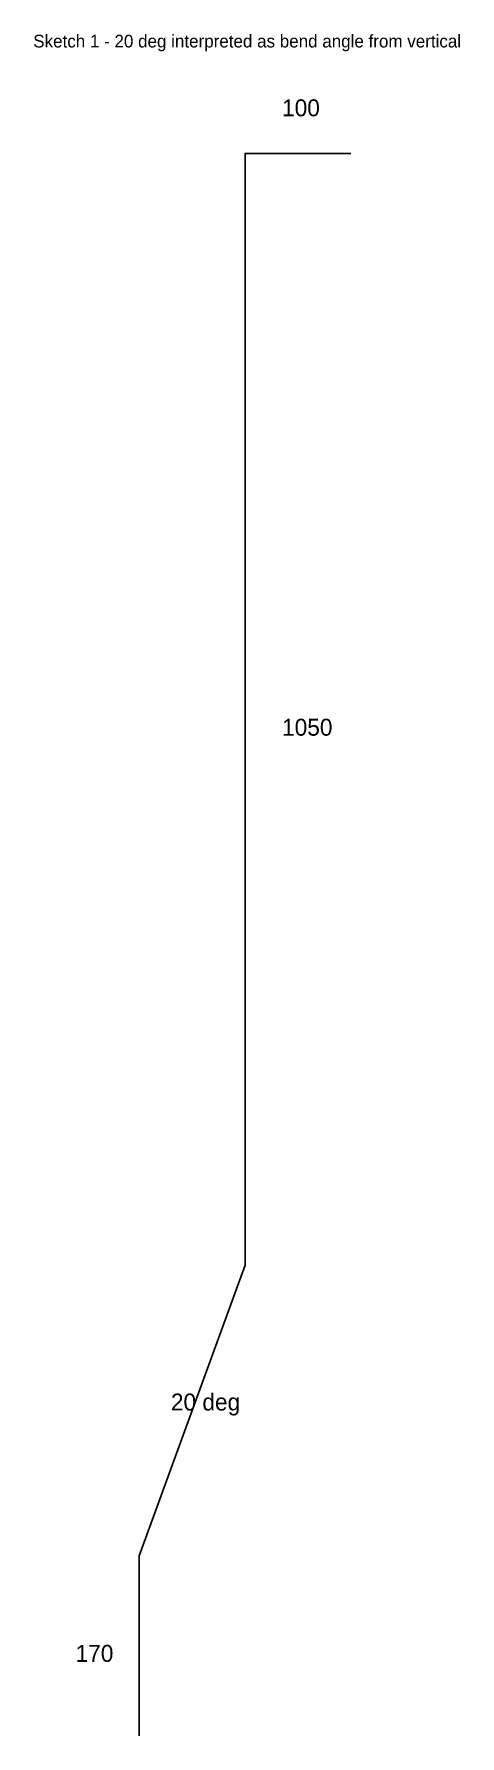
# Model space of a CAD drawing. Header units: millimetres. Extents: x -99 to 303, y 0 to 1607.
import ezdxf

# ---------------------------------------------------------------- set-up
doc = ezdxf.new("R2010")
doc.units = ezdxf.units.MM
doc.layers.add('NOTE', color=7, linetype='Continuous')
doc.layers.add('PROFILE', color=7, linetype='Continuous')

msp = doc.modelspace()

# ---------------------------------------------------------------- linework, layer by layer
at = {"layer": 'PROFILE'}
msp.add_lwpolyline([(0, 0), (0, 170), (100, 444.7), (100, 1494.7), (200, 1494.7)], dxfattribs=at)

# ---------------------------------------------------------------- texts
at = {"layer": 'NOTE'}
for s, height, p in [('Sketch 1 - 20 deg interpreted as bend angle from vertical', 12, (-100, 1594.7)), ('100', 16, (135, 1529.7)), ('1050', 16, (135, 944.7)), ('20 deg', 16, (30, 307.4)), ('170', 16, (-60, 70))]:
    msp.add_text(s, height=height, dxfattribs=at).set_placement(p)

doc.saveas('drawing.dxf')
